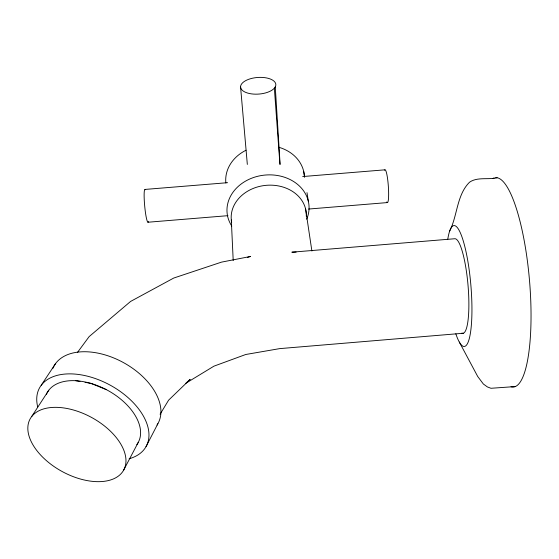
<?xml version="1.0" encoding="UTF-8"?>
<svg xmlns="http://www.w3.org/2000/svg" width="559" height="559" viewBox="0 0 559 559"><rect width="100%" height="100%" fill="white"/><g stroke="black" fill="none" stroke-linecap="round" stroke-linejoin="round"><path stroke-width="0.84" d="M449.688 230.993C457.528 215.613 456.71 194.86 469.546 182.206C477.393 176.728 488.28 179.907 497.112 177.776M146.011 446.676L157.89 423.666M123.651 470.126A53.315 30.78 28.6 0 0 66.479 408.384A53.315 30.78 28.6 0 0 40.569 454.97A53.315 30.78 28.6 0 0 123.651 470.126L138.157 442.56M160.084 414.247L168.601 400.174L190.151 379.372L185.833 383.264L213.929 366.166L245.764 354.49L279.745 348.613L463.313 333.248M31.618 416.637L48.794 390.217M41.212 385.284L55.69 363.399M274.357 88.175L275.266 86.883A17.664 8.322 -4.3 0 0 254.387 77.855A17.664 8.322 -4.3 0 0 244.59 91.865A17.664 8.322 -4.3 0 0 274.357 88.175L279.933 164.381M77.394 352.547L89.14 336.609L130.589 301.441L173.751 278.04L221.49 262.136L250.488 256.469L247.351 257.433M515.419 386.562L490.984 388.281L487.392 386.933L483.36 384.012L477.707 376.48L459.316 342.059M145.047 189.424L227.59 182.688M302.685 176.553L384.927 169.831M147.946 222.23L227.939 215.669M308.554 209.052L387.429 202.575M296.158 252.067L291.854 252.186L454.949 238.728A47.473 9.21 85.1 0 1 468.267 288.318A47.473 9.21 85.1 0 1 461.853 333.115M46.355 394.451A51.868 31.024 28.7 0 1 75.807 380.707C86.498 381.42 96.84 384.76 106.336 389.63A51.868 31.024 28.7 0 1 136.843 444.601M75.807 380.707L80.014 381.448M85.066 382.335L90.963 383.376L106.336 389.63M303.684 171.361L304.613 177.322M306.996 192.645L308.316 201.163M305.598 209.003L311.894 251.033M240.58 87.085L247.33 164.43M275.266 86.883L280.108 164.297M231.307 219.973L233.208 260.564M492.786 178.538A105.057 25.064 85.1 0 1 494.184 177.937M495.63 177.678A105.057 25.064 85.1 0 1 529.925 285.838A105.057 25.064 85.1 0 1 511.024 386.716M447.808 239.035A60.651 11.774 85.1 0 1 464.284 244.521A60.651 11.774 85.1 0 1 471.223 326.638A60.651 11.774 85.1 0 1 455.816 333.779M148.435 221.511A16.484 1.789 84.7 0 1 144.746 206.585A16.484 1.789 84.7 0 1 145.354 189.753M384.62 170.209A16.435 2.124 85.9 0 1 388.372 186.636A16.435 2.124 85.9 0 1 386.723 201.953M225.857 182.968A39.416 33.351 -5.6 0 1 246.009 150.245M278.92 147.29A39.416 33.351 -5.6 0 1 304.355 175.68M231.789 226.074A41.114 34.008 -5.6 0 1 265.036 175.065A41.114 34.008 -5.6 0 1 306.681 219.219M231.671 222.377A37.628 30.955 -5.6 0 1 266.447 185.302A37.628 30.955 -5.6 0 1 306.283 216.249M37.684 406.854A60.812 36.384 28.7 0 1 73.208 373.964A60.812 36.384 28.7 0 1 141.259 412.591A60.812 36.384 28.7 0 1 129.136 458.757M52.853 368.423A59.408 36.573 28.9 0 1 123.127 362.414A59.408 36.573 28.9 0 1 157.03 425.057"/></g></svg>
